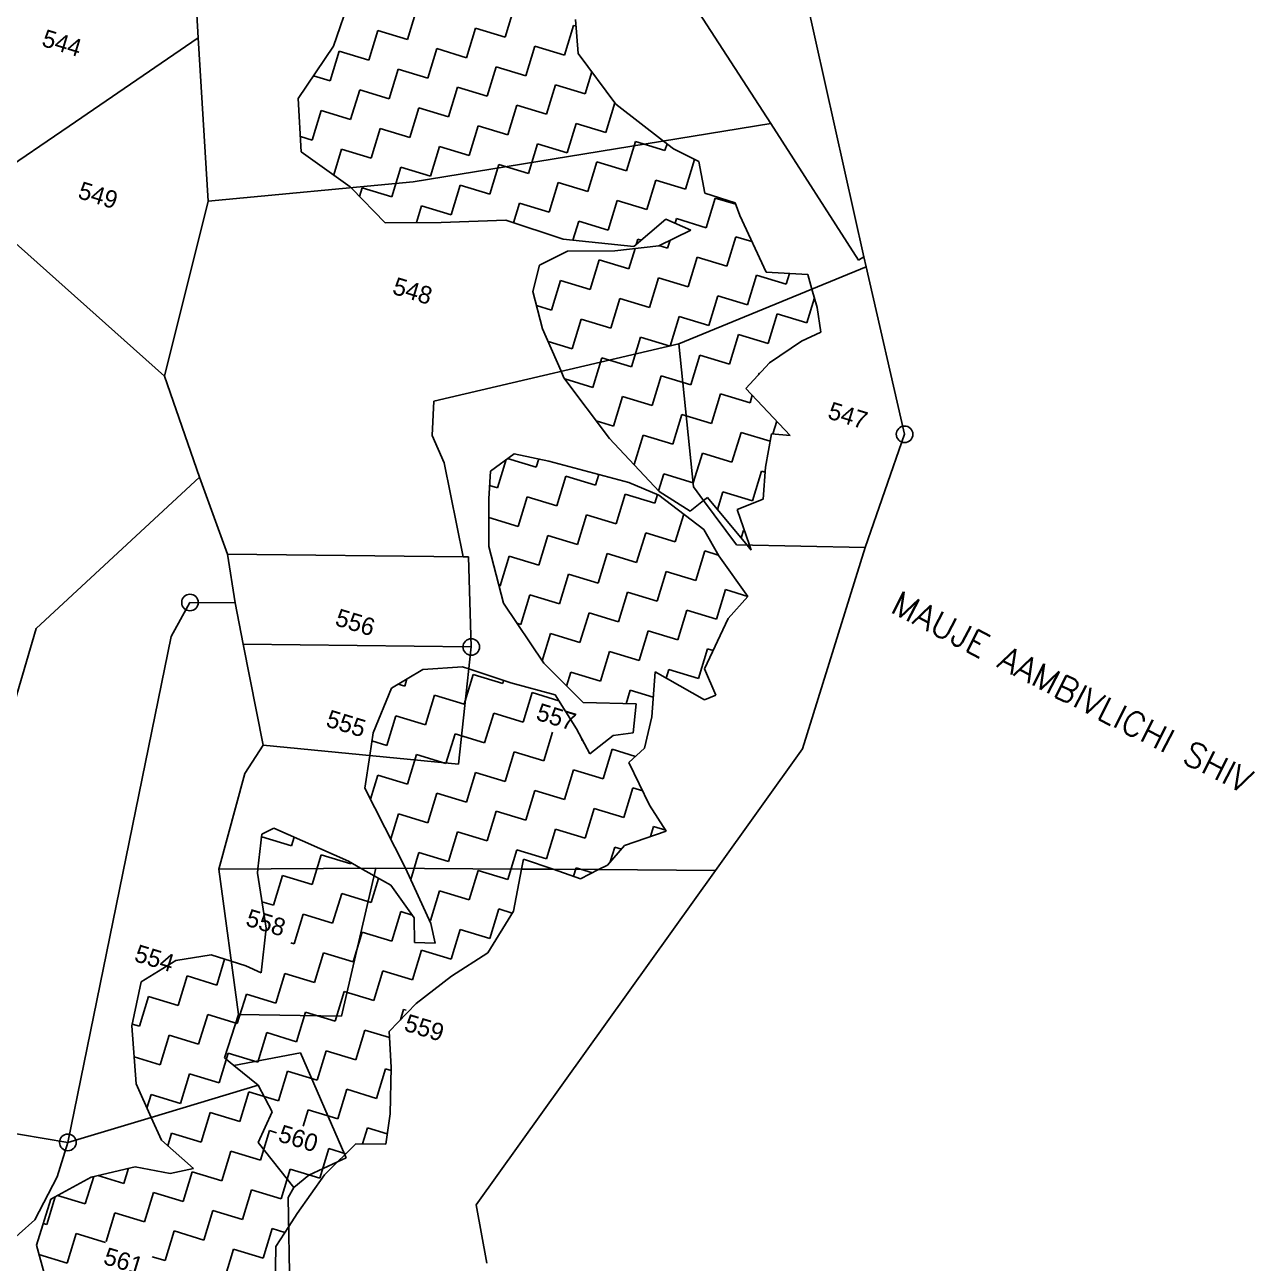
# Model space of a CAD drawing. Header units: metres. Extents: x 299351 to 301003, y 1967006 to 1969534.
# Drawn here: x 300470.3 to 300945.2, y 1968060.9 to 1968539.4 of the extents above; entities that cross this region are included whole.
import ezdxf

# ---------------------------------------------------------------- set-up
doc = ezdxf.new("R2010")
doc.units = ezdxf.units.M
for name, color, linetype in [('POLY_HATCH', 12, 'Continuous'), ('POLY_PARCEL', 6, 'Continuous'), ('TEXT_MAPOUT', 7, 'Continuous'), ('TEXT_PARCEL', 7, 'Continuous'), ('V_BOUND_LINE', 7, 'Continuous')]:
    doc.layers.add(name, color=color, linetype=linetype)
doc.styles.get("Standard").update_dxf_attribs({"font": 'simplex.shx'})
doc.styles.add('TEXT_MAP', font='')
doc.styles.get('TEXT_MAP').set_extended_font_data('Kruti Dev 050')

msp = doc.modelspace()

# ---------------------------------------------------------------- linework, layer by layer
for centre in [(300810.16, 1968381.15), (300534.11, 1968316.17), (300642.77, 1968298.98), (300486.94, 1968107.58)]:
    msp.add_circle(centre, 3.21)
at = {"layer": 'POLY_HATCH'}
for p, q in [((300600.07, 1968561.88), (300589.49, 1968531.09)), ((300684.01, 1968528.22), (300683.03, 1968541.47)), ((300589.49, 1968531.09), (300575.91, 1968510.89)), ((300698.65, 1968508.75), (300684.01, 1968528.22)), ((300575.91, 1968510.89), (300577.09, 1968490.33)), ((300717.01, 1968494.46), (300698.65, 1968508.75)), ((300720.87, 1968491.46), (300717.01, 1968494.46)), ((300577.09, 1968490.33), (300595.96, 1968476.82)), ((300730.62, 1968486.59), (300720.87, 1968491.46)), ((300732.93, 1968474.32), (300730.62, 1968486.59)), ((300595.96, 1968476.82), (300596.5, 1968476.27)), ((300596.5, 1968476.27), (300609.51, 1968462.86)), ((300744.75, 1968470.55), (300732.93, 1968474.32)), ((300746.55, 1968465.69), (300744.75, 1968470.55)), ((300756.65, 1968443.8), (300746.55, 1968465.69)), ((300609.51, 1968462.86), (300631.16, 1968463)), ((300631.16, 1968463), (300656.13, 1968463.86)), ((300656.13, 1968463.86), (300678.29, 1968456.6)), ((300705.56, 1968453.65), (300717.93, 1968464.22)), ((300727.56, 1968460.08), (300715.17, 1968454.01)), ((300717.93, 1968464.22), (300727.56, 1968460.08)), ((300678.29, 1968456.6), (300705.56, 1968453.65)), ((300679.98, 1968451.94), (300669.15, 1968446.44)), ((300698.18, 1968452.1), (300679.98, 1968451.94)), ((300715.17, 1968454.01), (300698.18, 1968452.1)), ((300669.15, 1968446.44), (300666.59, 1968436.34)), ((300772.78, 1968442.86), (300756.65, 1968443.8)), ((300774.37, 1968437.28), (300772.78, 1968442.86)), ((300666.59, 1968436.34), (300670.33, 1968421.91)), ((300776.36, 1968430.21), (300774.37, 1968437.28)), ((300777.77, 1968420.63), (300776.36, 1968430.21)), ((300670.33, 1968421.91), (300677.48, 1968405.5)), ((300757.9, 1968408.72), (300770.33, 1968417.2)), ((300770.33, 1968417.2), (300777.77, 1968420.63)), ((300748.86, 1968398.88), (300757.9, 1968408.72)), ((300677.48, 1968405.5), (300678.57, 1968403)), ((300678.57, 1968403), (300696.14, 1968379.53)), ((300765.97, 1968380.72), (300748.86, 1968398.88)), ((300696.14, 1968379.53), (300715.3, 1968359.03)), ((300756.36, 1968368.46), (300758.74, 1968381.37)), ((300758.74, 1968381.37), (300765.97, 1968380.72)), ((300659.27, 1968373.66), (300650.14, 1968366.95)), ((300672.74, 1968370.77), (300659.27, 1968373.66)), ((300703.6, 1968362.59), (300672.74, 1968370.77)), ((300650.14, 1968366.95), (300649.49, 1968356.27)), ((300755.54, 1968356.1), (300756.36, 1968368.46)), ((300715.23, 1968357.67), (300703.6, 1968362.59)), ((300649.49, 1968356.27), (300649.56, 1968337.78)), ((300732.64, 1968344.43), (300715.23, 1968357.67)), ((300715.3, 1968359.03), (300727.33, 1968351.4)), ((300727.33, 1968351.4), (300732.5, 1968355.6)), ((300732.5, 1968355.6), (300733.98, 1968356.8)), ((300733.98, 1968356.8), (300749.38, 1968338.32)), ((300745.5, 1968352.08), (300755.54, 1968356.1)), ((300750.3, 1968338.3), (300745.5, 1968352.08)), ((300738.35, 1968334.24), (300732.64, 1968344.43)), ((300649.56, 1968337.78), (300655.17, 1968315.88)), ((300749.38, 1968338.32), (300750.94, 1968336.44)), ((300750.94, 1968336.44), (300750.3, 1968338.3)), ((300749.64, 1968318.54), (300738.35, 1968334.24)), ((300742.03, 1968309.99), (300749.64, 1968318.54)), ((300655.17, 1968315.88), (300670.74, 1968292.67)), ((300732.82, 1968290.52), (300742.03, 1968309.99)), ((300670.74, 1968292.67), (300686, 1968277.5)), ((300624.05, 1968290.3), (300612.01, 1968283.09)), ((300639.4, 1968291.33), (300624.05, 1968290.3)), ((300641.83, 1968290.52), (300639.4, 1968291.33)), ((300658.08, 1968285.13), (300641.83, 1968290.52)), ((300712.5, 1968272.02), (300713.81, 1968289.4)), ((300713.81, 1968289.4), (300732.82, 1968278.61)), ((300737.17, 1968280.39), (300732.82, 1968290.52)), ((300612.01, 1968283.09), (300604.84, 1968265.77)), ((300675.15, 1968280.45), (300658.08, 1968285.13)), ((300683.44, 1968267.4), (300675.15, 1968280.45)), ((300732.82, 1968278.61), (300737.17, 1968280.39)), ((300686, 1968277.5), (300706.41, 1968276.98)), ((300706.41, 1968276.98), (300705.24, 1968265.77)), ((300709.69, 1968259.93), (300712.5, 1968272.02)), ((300604.84, 1968265.77), (300603.52, 1968257.02)), ((300688.62, 1968257.71), (300683.44, 1968267.4)), ((300697.53, 1968264.84), (300688.62, 1968257.71)), ((300705.24, 1968265.77), (300697.53, 1968264.84)), ((300703.66, 1968254.34), (300709.69, 1968259.93)), ((300603.52, 1968257.02), (300601.64, 1968244.48)), ((300711.63, 1968237.93), (300703.66, 1968254.34)), ((300601.64, 1968244.48), (300617.1, 1968214.05)), ((300718.07, 1968227.86), (300711.63, 1968237.93)), ((300561.85, 1968226.72), (300560.35, 1968213.24)), ((300566.5, 1968228.93), (300561.85, 1968226.72)), ((300595.28, 1968216.2), (300566.5, 1968228.93)), ((300702.01, 1968222.22), (300718.07, 1968227.86)), ((300695.41, 1968214.73), (300702.01, 1968222.22)), ((300600.02, 1968213.51), (300595.28, 1968216.2)), ((300662.19, 1968213.16), (300662.93, 1968217.02)), ((300662.93, 1968217.02), (300674.41, 1968213.08)), ((300560.35, 1968213.24), (300560.16, 1968211.53)), ((300560.16, 1968211.53), (300563.55, 1968190.3)), ((300605.21, 1968210.56), (300600.02, 1968213.51)), ((300617.1, 1968214.05), (300617.36, 1968213.47)), ((300617.36, 1968213.47), (300627.2, 1968192.16)), ((300659.07, 1968196.96), (300662.19, 1968213.16)), ((300674.41, 1968213.08), (300684.99, 1968209.44)), ((300684.99, 1968209.44), (300691.91, 1968212.95)), ((300691.91, 1968212.95), (300695.41, 1968214.73)), ((300611.64, 1968206.91), (300605.21, 1968210.56)), ((300620.76, 1968194.3), (300611.64, 1968206.91)), ((300649.15, 1968180.82), (300659.07, 1968196.96)), ((300620.8, 1968184.79), (300620.76, 1968194.3)), ((300627.2, 1968192.16), (300628.86, 1968184.58)), ((300563.55, 1968190.3), (300561.61, 1968173.11)), ((300628.86, 1968184.58), (300620.8, 1968184.79)), ((300528.64, 1968177.79), (300515.26, 1968169.61)), ((300542.28, 1968180.03), (300528.64, 1968177.79)), ((300550.06, 1968177.56), (300542.28, 1968180.03)), ((300555.68, 1968175.78), (300550.06, 1968177.56)), ((300635.17, 1968171.79), (300649.15, 1968180.82)), ((300561.61, 1968173.11), (300555.68, 1968175.78)), ((300515.26, 1968169.61), (300511.64, 1968152.59)), ((300621.43, 1968161.29), (300635.17, 1968171.79)), ((300611.05, 1968150.47), (300621.43, 1968161.29)), ((300511.64, 1968152.59), (300513.28, 1968130.16)), ((300611.84, 1968136.59), (300611.05, 1968150.47)), ((300611.38, 1968118.61), (300611.84, 1968136.59)), ((300513.28, 1968130.16), (300519.08, 1968117.24)), ((300519.08, 1968117.24), (300523.07, 1968108.37)), ((300609.71, 1968106.86), (300611.38, 1968118.61)), ((300523.07, 1968108.37), (300535.49, 1968097.51)), ((300593.91, 1968102.83), (300598.19, 1968107.08)), ((300598.19, 1968107.08), (300609.71, 1968106.86)), ((300591.15, 1968100.1), (300593.91, 1968102.83)), ((300512.88, 1968098.18), (300495.94, 1968094.19)), ((300526.44, 1968095.61), (300512.88, 1968098.18)), ((300535.49, 1968097.51), (300526.44, 1968095.61)), ((300586.07, 1968095.07), (300591.15, 1968100.1)), ((300495.94, 1968094.19), (300480.38, 1968085.63)), ((300575.49, 1968080.16), (300586.07, 1968095.07)), ((300480.38, 1968085.63), (300474.78, 1968067.83)), ((300572.25, 1968075.11), (300575.49, 1968080.16)), ((300567.25, 1968067.3), (300572.25, 1968075.11)), ((300474.78, 1968067.83), (300478.14, 1968055.58)), ((300566.96, 1968051), (300567.25, 1968067.3))]:
    msp.add_line(p, q, dxfattribs=at)
at = {"layer": 'POLY_HATCH', "linetype": 'Continuous'}
for p, q in [((300655.89, 1968534.64), (300659.37, 1968546.08)), ((300618.07, 1968533.64), (300621.55, 1968545.09)), ((300603.14, 1968525.68), (300606.62, 1968537.12)), ((300606.62, 1968537.12), (300618.07, 1968533.64)), ((300640.96, 1968526.67), (300644.44, 1968538.12)), ((300644.44, 1968538.12), (300655.89, 1968534.64)), ((300678.78, 1968527.67), (300682.26, 1968539.12)), ((300682.26, 1968539.12), (300683.23, 1968538.82)), ((300588.21, 1968517.72), (300591.69, 1968529.16)), ((300591.69, 1968529.16), (300603.14, 1968525.68)), ((300626.03, 1968518.71), (300629.51, 1968530.16)), ((300629.51, 1968530.16), (300640.96, 1968526.67)), ((300663.85, 1968519.71), (300667.33, 1968531.15)), ((300667.33, 1968531.15), (300678.78, 1968527.67)), ((300611.1, 1968510.75), (300614.58, 1968522.2)), ((300614.58, 1968522.2), (300626.03, 1968518.71)), ((300648.92, 1968511.75), (300652.4, 1968523.19)), ((300652.4, 1968523.19), (300663.85, 1968519.71)), ((300581.81, 1968519.66), (300588.21, 1968517.72)), ((300686.74, 1968512.74), (300689.31, 1968521.18)), ((300596.17, 1968502.79), (300599.66, 1968514.23)), ((300599.66, 1968514.23), (300611.1, 1968510.75)), ((300633.99, 1968503.78), (300637.47, 1968515.23)), ((300637.47, 1968515.23), (300648.92, 1968511.75)), ((300671.81, 1968504.78), (300675.29, 1968516.23)), ((300675.29, 1968516.23), (300686.74, 1968512.74)), ((300656.88, 1968496.82), (300660.37, 1968508.26)), ((300660.37, 1968508.26), (300671.81, 1968504.78)), ((300694.7, 1968497.81), (300698.18, 1968509.26)), ((300698.18, 1968509.26), (300698.29, 1968509.23)), ((300581.24, 1968494.82), (300584.73, 1968506.27)), ((300584.73, 1968506.27), (300596.17, 1968502.79)), ((300619.06, 1968495.82), (300622.55, 1968507.27)), ((300622.55, 1968507.27), (300633.99, 1968503.78)), ((300604.13, 1968487.86), (300607.62, 1968499.3)), ((300607.62, 1968499.3), (300619.06, 1968495.82)), ((300641.95, 1968488.86), (300645.44, 1968500.3)), ((300645.44, 1968500.3), (300656.88, 1968496.82)), ((300679.77, 1968489.85), (300683.26, 1968501.3)), ((300683.26, 1968501.3), (300694.7, 1968497.81)), ((300576.76, 1968496.19), (300581.24, 1968494.82)), ((300664.84, 1968481.89), (300668.33, 1968493.33)), ((300668.33, 1968493.33), (300679.77, 1968489.85)), ((300702.66, 1968482.89), (300706.15, 1968494.33)), ((300706.15, 1968494.33), (300717.59, 1968490.85)), ((300717.59, 1968490.85), (300718.37, 1968493.4)), ((300589.65, 1968481.34), (300592.69, 1968491.34)), ((300592.69, 1968491.34), (300604.13, 1968487.86)), ((300627.03, 1968480.89), (300630.51, 1968492.34)), ((300630.51, 1968492.34), (300641.95, 1968488.86)), ((300612.1, 1968472.93), (300615.58, 1968484.38)), ((300615.58, 1968484.38), (300627.03, 1968480.89)), ((300649.92, 1968473.93), (300653.4, 1968485.37)), ((300653.4, 1968485.37), (300664.84, 1968481.89)), ((300687.74, 1968474.92), (300691.22, 1968486.37)), ((300691.22, 1968486.37), (300702.66, 1968482.89)), ((300725.56, 1968475.92), (300729.04, 1968487.37)), ((300729.04, 1968487.37), (300729.12, 1968487.34)), ((300710.63, 1968467.96), (300714.11, 1968479.4)), ((300714.11, 1968479.4), (300725.56, 1968475.92)), ((300599.63, 1968473.05), (300600.65, 1968476.41)), ((300600.65, 1968476.41), (300612.1, 1968472.93)), ((300634.99, 1968465.96), (300638.47, 1968477.41)), ((300638.47, 1968477.41), (300649.92, 1968473.93)), ((300672.81, 1968466.96), (300676.29, 1968478.41)), ((300676.29, 1968478.41), (300687.74, 1968474.92)), ((300621.56, 1968462.94), (300623.54, 1968469.45)), ((300623.54, 1968469.45), (300634.99, 1968465.96)), ((300659.07, 1968462.9), (300661.36, 1968470.44)), ((300661.36, 1968470.44), (300672.81, 1968466.96)), ((300695.7, 1968459.99), (300699.18, 1968471.44)), ((300699.18, 1968471.44), (300710.63, 1968467.96)), ((300733.52, 1968460.99), (300737, 1968472.44)), ((300737, 1968472.44), (300744.95, 1968470.02)), ((300682.04, 1968456.2), (300684.25, 1968463.48)), ((300684.25, 1968463.48), (300695.7, 1968459.99)), ((300721.52, 1968462.67), (300722.07, 1968464.47)), ((300722.07, 1968464.47), (300733.52, 1968460.99)), ((300706.52, 1968454.47), (300707.14, 1968456.51)), ((300707.14, 1968456.51), (300708.45, 1968456.12)), ((300718.59, 1968453.03), (300719.54, 1968456.15)), ((300741.48, 1968446.06), (300744.96, 1968457.51)), ((300744.96, 1968457.51), (300751.2, 1968455.61)), ((300703.66, 1968445.07), (300706.07, 1968452.99)), ((300715.25, 1968454.05), (300718.59, 1968453.03)), ((300688.73, 1968437.1), (300692.22, 1968448.55)), ((300692.22, 1968448.55), (300703.66, 1968445.07)), ((300726.55, 1968438.1), (300730.03, 1968449.55)), ((300730.03, 1968449.55), (300741.48, 1968446.06)), ((300711.62, 1968430.14), (300715.11, 1968441.58)), ((300715.11, 1968441.58), (300726.55, 1968438.1)), ((300749.44, 1968431.13), (300752.93, 1968442.58)), ((300752.93, 1968442.58), (300764.37, 1968439.1)), ((300764.37, 1968439.1), (300765.64, 1968443.28)), ((300673.8, 1968429.14), (300677.29, 1968440.59)), ((300677.29, 1968440.59), (300688.73, 1968437.1)), ((300696.69, 1968422.18), (300700.18, 1968433.62)), ((300700.18, 1968433.62), (300711.62, 1968430.14)), ((300734.51, 1968423.17), (300738, 1968434.62)), ((300738, 1968434.62), (300749.44, 1968431.13)), ((300772.33, 1968424.17), (300775.31, 1968433.94)), ((300668, 1968430.91), (300673.8, 1968429.14)), ((300719.59, 1968415.21), (300723.07, 1968426.66)), ((300723.07, 1968426.66), (300734.51, 1968423.17)), ((300757.4, 1968416.21), (300760.89, 1968427.65)), ((300760.89, 1968427.65), (300772.33, 1968424.17)), ((300681.77, 1968414.21), (300685.25, 1968425.66)), ((300685.25, 1968425.66), (300696.69, 1968422.18)), ((300672.45, 1968417.05), (300681.77, 1968414.21)), ((300704.66, 1968407.25), (300708.14, 1968418.69)), ((300708.14, 1968418.69), (300719.59, 1968415.21)), ((300742.48, 1968408.24), (300745.96, 1968419.69)), ((300745.96, 1968419.69), (300757.4, 1968416.21)), ((300689.73, 1968399.28), (300693.21, 1968410.73)), ((300693.21, 1968410.73), (300704.66, 1968407.25)), ((300727.55, 1968400.28), (300731.03, 1968411.73)), ((300731.03, 1968411.73), (300742.48, 1968408.24)), ((300678.88, 1968402.58), (300689.73, 1968399.28)), ((300712.62, 1968392.32), (300716.1, 1968403.76)), ((300716.1, 1968403.76), (300727.55, 1968400.28)), ((300753.75, 1968404.21), (300753.92, 1968404.76)), ((300753.92, 1968404.76), (300754.19, 1968404.68)), ((300697.69, 1968384.36), (300701.17, 1968395.8)), ((300701.17, 1968395.8), (300712.62, 1968392.32)), ((300735.51, 1968385.35), (300738.99, 1968396.8)), ((300738.99, 1968396.8), (300750.44, 1968393.32)), ((300750.44, 1968393.32), (300751.33, 1968396.25)), ((300720.58, 1968377.39), (300724.06, 1968388.84)), ((300724.06, 1968388.84), (300735.51, 1968385.35)), ((300691.01, 1968386.39), (300697.69, 1968384.36)), ((300759.29, 1968381.32), (300760.79, 1968386.22)), ((300705.65, 1968369.43), (300709.14, 1968380.87)), ((300709.14, 1968380.87), (300720.58, 1968377.39)), ((300743.47, 1968370.42), (300746.96, 1968381.87)), ((300746.96, 1968381.87), (300758.2, 1968378.45)), ((300728.54, 1968362.46), (300732.03, 1968373.91)), ((300732.03, 1968373.91), (300743.47, 1968370.42)), ((300652.91, 1968360.47), (300656.24, 1968371.43)), ((300656.75, 1968371.81), (300667.83, 1968368.43)), ((300667.83, 1968368.43), (300668.8, 1968371.62)), ((300705.56, 1968369.46), (300705.65, 1968369.43)), ((300675.8, 1968353.5), (300679.28, 1968364.95)), ((300679.28, 1968364.95), (300690.73, 1968361.47)), ((300690.73, 1968361.47), (300692, 1968365.67)), ((300715.07, 1968359.28), (300717.1, 1968365.94)), ((300717.1, 1968365.94), (300728.54, 1968362.46)), ((300751.44, 1968355.5), (300754.92, 1968366.94)), ((300754.92, 1968366.94), (300756.24, 1968366.54)), ((300649.8, 1968361.41), (300652.91, 1968360.47)), ((300660.87, 1968345.54), (300664.35, 1968356.99)), ((300664.35, 1968356.99), (300675.8, 1968353.5)), ((300698.69, 1968346.54), (300702.17, 1968357.98)), ((300702.17, 1968357.98), (300713.62, 1968354.5)), ((300713.62, 1968354.5), (300714.66, 1968357.91)), ((300737.9, 1968352.1), (300739.99, 1968358.98)), ((300739.99, 1968358.98), (300751.44, 1968355.5)), ((300683.76, 1968338.57), (300687.24, 1968350.02)), ((300687.24, 1968350.02), (300698.69, 1968346.54)), ((300721.58, 1968339.57), (300724.86, 1968350.35)), ((300649.52, 1968348.99), (300660.87, 1968345.54)), ((300668.83, 1968330.61), (300672.31, 1968342.06)), ((300672.31, 1968342.06), (300683.76, 1968338.57)), ((300706.65, 1968331.61), (300710.13, 1968343.05)), ((300710.13, 1968343.05), (300721.58, 1968339.57)), ((300747.06, 1968341.11), (300747.95, 1968344.05)), ((300747.95, 1968344.05), (300748.34, 1968343.93)), ((300729.54, 1968324.64), (300733.02, 1968336.09)), ((300733.02, 1968336.09), (300738.19, 1968334.52)), ((300653.9, 1968322.65), (300657.39, 1968334.09)), ((300657.39, 1968334.09), (300668.83, 1968330.61)), ((300691.72, 1968323.65), (300695.2, 1968335.09)), ((300695.2, 1968335.09), (300706.65, 1968331.61)), ((300676.79, 1968315.68), (300680.28, 1968327.13)), ((300680.28, 1968327.13), (300691.72, 1968323.65)), ((300714.61, 1968316.68), (300718.1, 1968328.13)), ((300718.1, 1968328.13), (300729.54, 1968324.64)), ((300653.39, 1968322.8), (300653.9, 1968322.65)), ((300737.5, 1968309.71), (300740.99, 1968321.16)), ((300740.99, 1968321.16), (300749.63, 1968318.53)), ((300661.86, 1968307.72), (300665.35, 1968319.17)), ((300665.35, 1968319.17), (300676.79, 1968315.68)), ((300699.68, 1968308.72), (300703.17, 1968320.16)), ((300703.17, 1968320.16), (300714.61, 1968316.68)), ((300684.76, 1968300.76), (300688.24, 1968312.2)), ((300688.24, 1968312.2), (300699.68, 1968308.72)), ((300722.57, 1968301.75), (300726.06, 1968313.2)), ((300726.06, 1968313.2), (300737.5, 1968309.71)), ((300660.33, 1968308.19), (300661.86, 1968307.72)), ((300670.09, 1968293.64), (300673.31, 1968304.24)), ((300673.31, 1968304.24), (300684.76, 1968300.76)), ((300707.65, 1968293.79), (300711.13, 1968305.23)), ((300711.13, 1968305.23), (300722.57, 1968301.75)), ((300692.72, 1968285.83), (300696.2, 1968297.27)), ((300696.2, 1968297.27), (300707.65, 1968293.79)), ((300730.54, 1968286.82), (300734.02, 1968298.27)), ((300734.02, 1968298.27), (300736.17, 1968297.61)), ((300639.97, 1968276.87), (300643.45, 1968288.31)), ((300643.45, 1968288.31), (300654.9, 1968284.83)), ((300679.61, 1968283.85), (300681.27, 1968289.31)), ((300681.27, 1968289.31), (300692.72, 1968285.83)), ((300718.08, 1968286.98), (300719.09, 1968290.31)), ((300719.09, 1968290.31), (300730.54, 1968286.82)), ((300614.54, 1968284.61), (300617.08, 1968283.83)), ((300617.08, 1968283.83), (300617.93, 1968286.64)), ((300654.9, 1968284.83), (300655.27, 1968286.06)), ((300625.04, 1968268.91), (300628.52, 1968280.35)), ((300628.52, 1968280.35), (300639.97, 1968276.87)), ((300662.86, 1968269.9), (300666.34, 1968281.35)), ((300666.34, 1968281.35), (300676.55, 1968278.24)), ((300702.56, 1968277.08), (300704.16, 1968282.34)), ((300704.16, 1968282.34), (300713.08, 1968279.63)), ((300647.93, 1968261.94), (300651.42, 1968273.38)), ((300651.42, 1968273.38), (300662.86, 1968269.9)), ((300610.11, 1968260.94), (300613.6, 1968272.39)), ((300613.6, 1968272.39), (300625.04, 1968268.91)), ((300633, 1968253.98), (300636.49, 1968265.42)), ((300636.49, 1968265.42), (300647.93, 1968261.94)), ((300670.82, 1968254.97), (300674.19, 1968266.02)), ((300604.38, 1968262.69), (300610.11, 1968260.94)), ((300685.26, 1968263.09), (300685.75, 1968262.94)), ((300685.75, 1968262.94), (300685.78, 1968263.03)), ((300693.71, 1968248.01), (300697.2, 1968259.45)), ((300697.2, 1968259.45), (300706.22, 1968256.71)), ((300618.08, 1968246.01), (300621.56, 1968257.46)), ((300621.56, 1968257.46), (300633, 1968253.98)), ((300655.9, 1968247.01), (300659.38, 1968258.46)), ((300659.38, 1968258.46), (300670.82, 1968254.97)), ((300603.81, 1968240.21), (300606.63, 1968249.5)), ((300606.63, 1968249.5), (300618.08, 1968246.01)), ((300640.97, 1968239.05), (300644.45, 1968250.49)), ((300644.45, 1968250.49), (300655.9, 1968247.01)), ((300678.79, 1968240.04), (300682.27, 1968251.49)), ((300682.27, 1968251.49), (300693.71, 1968248.01)), ((300701.68, 1968233.08), (300705.16, 1968244.52)), ((300705.16, 1968244.52), (300709, 1968243.36)), ((300626.04, 1968231.09), (300629.52, 1968242.53)), ((300629.52, 1968242.53), (300640.97, 1968239.05)), ((300663.86, 1968232.08), (300667.34, 1968243.53)), ((300667.34, 1968243.53), (300678.79, 1968240.04)), ((300648.93, 1968224.12), (300652.41, 1968235.57)), ((300652.41, 1968235.57), (300663.86, 1968232.08)), ((300686.75, 1968225.12), (300690.23, 1968236.56)), ((300690.23, 1968236.56), (300701.68, 1968233.08)), ((300611.63, 1968224.82), (300614.59, 1968234.57)), ((300614.59, 1968234.57), (300626.04, 1968231.09)), ((300561.66, 1968224.99), (300561.85, 1968225.61)), ((300561.85, 1968225.61), (300573.29, 1968222.13)), ((300573.29, 1968222.13), (300574.31, 1968225.48)), ((300634, 1968216.16), (300637.48, 1968227.6)), ((300637.48, 1968227.6), (300648.93, 1968224.12)), ((300671.82, 1968217.15), (300675.3, 1968228.6)), ((300675.3, 1968228.6), (300686.75, 1968225.12)), ((300711.94, 1968225.7), (300713.12, 1968229.6)), ((300713.12, 1968229.6), (300717.89, 1968228.15)), ((300656.89, 1968209.19), (300660.37, 1968220.64)), ((300660.37, 1968220.64), (300671.82, 1968217.15)), ((300696.45, 1968215.91), (300698.19, 1968221.63)), ((300698.19, 1968221.63), (300700.8, 1968220.84)), ((300581.25, 1968207.2), (300584.74, 1968218.64)), ((300584.74, 1968218.64), (300596.18, 1968215.16)), ((300619.36, 1968209.14), (300622.56, 1968219.64)), ((300622.56, 1968219.64), (300634, 1968216.16)), ((300596.18, 1968215.16), (300596.32, 1968215.61)), ((300641.96, 1968201.23), (300645.45, 1968212.67)), ((300645.45, 1968212.67), (300656.89, 1968209.19)), ((300682.26, 1968210.38), (300683.27, 1968213.67)), ((300683.27, 1968213.67), (300689.55, 1968211.76)), ((300566.32, 1968199.24), (300569.81, 1968210.68)), ((300569.81, 1968210.68), (300581.25, 1968207.2)), ((300604.14, 1968200.23), (300606.98, 1968209.56)), ((300589.22, 1968192.27), (300592.7, 1968203.72)), ((300592.7, 1968203.72), (300604.14, 1968200.23)), ((300627.03, 1968193.27), (300630.52, 1968204.71)), ((300630.52, 1968204.71), (300641.96, 1968201.23)), ((300561.91, 1968200.58), (300566.32, 1968199.24)), ((300612.11, 1968185.3), (300615.59, 1968196.75)), ((300615.59, 1968196.75), (300619.94, 1968195.42)), ((300649.93, 1968186.3), (300653.41, 1968197.75)), ((300653.41, 1968197.75), (300658.59, 1968196.17)), ((300574.29, 1968184.31), (300577.77, 1968195.75)), ((300577.77, 1968195.75), (300589.22, 1968192.27)), ((300626.63, 1968193.39), (300627.03, 1968193.27)), ((300597.18, 1968177.34), (300600.66, 1968188.79)), ((300600.66, 1968188.79), (300612.11, 1968185.3)), ((300635, 1968178.34), (300638.48, 1968189.78)), ((300638.48, 1968189.78), (300649.93, 1968186.3)), ((300573.08, 1968184.67), (300574.29, 1968184.31)), ((300544.43, 1968168.38), (300547.47, 1968178.38)), ((300582.25, 1968169.38), (300585.73, 1968180.82)), ((300585.73, 1968180.82), (300597.18, 1968177.34)), ((300620.07, 1968170.38), (300623.55, 1968181.82)), ((300623.55, 1968181.82), (300635, 1968178.34)), ((300567.32, 1968161.42), (300570.8, 1968172.86)), ((300570.8, 1968172.86), (300582.25, 1968169.38)), ((300605.14, 1968162.41), (300608.62, 1968173.86)), ((300608.62, 1968173.86), (300620.07, 1968170.38)), ((300529.5, 1968160.42), (300532.98, 1968171.87)), ((300532.98, 1968171.87), (300544.43, 1968168.38)), ((300514.57, 1968152.46), (300518.06, 1968163.9)), ((300518.06, 1968163.9), (300529.5, 1968160.42)), ((300552.39, 1968153.45), (300555.88, 1968164.9)), ((300555.88, 1968164.9), (300567.32, 1968161.42)), ((300590.21, 1968154.45), (300593.69, 1968165.9)), ((300593.69, 1968165.9), (300605.14, 1968162.41)), ((300615.39, 1968154.99), (300616.59, 1968158.93)), ((300616.59, 1968158.93), (300617.62, 1968158.62)), ((300537.46, 1968145.49), (300540.95, 1968156.94)), ((300540.95, 1968156.94), (300552.39, 1968153.45)), ((300575.28, 1968146.49), (300578.77, 1968157.93)), ((300578.77, 1968157.93), (300590.21, 1968154.45)), ((300511.79, 1968153.3), (300514.57, 1968152.46)), ((300522.54, 1968137.53), (300526.02, 1968148.97)), ((300526.02, 1968148.97), (300537.46, 1968145.49)), ((300560.36, 1968138.53), (300563.84, 1968149.97)), ((300563.84, 1968149.97), (300575.28, 1968146.49)), ((300598.17, 1968139.52), (300601.66, 1968150.97)), ((300601.66, 1968150.97), (300611.19, 1968148.07)), ((300512.52, 1968140.58), (300522.54, 1968137.53)), ((300545.43, 1968130.56), (300548.91, 1968142.01)), ((300548.91, 1968142.01), (300560.36, 1968138.53)), ((300583.25, 1968131.56), (300586.73, 1968143.01)), ((300586.73, 1968143.01), (300598.17, 1968139.52)), ((300568.32, 1968123.6), (300571.8, 1968135.04)), ((300571.8, 1968135.04), (300583.25, 1968131.56)), ((300606.14, 1968124.59), (300609.62, 1968136.04)), ((300609.62, 1968136.04), (300611.81, 1968135.37)), ((300530.5, 1968122.6), (300533.98, 1968134.05)), ((300533.98, 1968134.05), (300545.43, 1968130.56)), ((300517.46, 1968120.86), (300519.05, 1968126.08)), ((300519.05, 1968126.08), (300530.5, 1968122.6)), ((300553.39, 1968115.63), (300556.87, 1968127.08)), ((300556.87, 1968127.08), (300568.32, 1968123.6)), ((300591.21, 1968116.63), (300594.69, 1968128.08)), ((300594.69, 1968128.08), (300606.14, 1968124.59)), ((300577.87, 1968113.9), (300579.76, 1968120.11)), ((300579.76, 1968120.11), (300591.21, 1968116.63)), ((300538.46, 1968107.67), (300541.94, 1968119.12)), ((300541.94, 1968119.12), (300553.39, 1968115.63)), ((300525.52, 1968106.23), (300527.02, 1968111.16)), ((300527.02, 1968111.16), (300538.46, 1968107.67)), ((300561.35, 1968100.71), (300564.83, 1968112.15)), ((300564.83, 1968112.15), (300567.57, 1968111.32)), ((300600.79, 1968107.03), (300602.65, 1968113.15)), ((300602.65, 1968113.15), (300610.27, 1968110.83)), ((300546.42, 1968092.74), (300549.91, 1968104.19)), ((300549.91, 1968104.19), (300561.35, 1968100.71)), ((300584.24, 1968093.74), (300587.73, 1968105.19)), ((300587.73, 1968105.19), (300594.27, 1968103.19)), ((300508.6, 1968091.75), (300510.38, 1968097.59)), ((300531.49, 1968084.78), (300534.98, 1968096.23)), ((300534.98, 1968096.23), (300546.42, 1968092.74)), ((300569.31, 1968085.78), (300572.8, 1968097.22)), ((300572.8, 1968097.22), (300584.24, 1968093.74)), ((300493.68, 1968083.78), (300496.91, 1968094.41)), ((300498.56, 1968094.8), (300508.6, 1968091.75)), ((300482.95, 1968087.05), (300493.68, 1968083.78)), ((300516.57, 1968076.82), (300520.05, 1968088.26)), ((300520.05, 1968088.26), (300531.49, 1968084.78)), ((300554.39, 1968077.82), (300557.87, 1968089.26)), ((300557.87, 1968089.26), (300569.31, 1968085.78)), ((300478.75, 1968075.82), (300482, 1968086.53)), ((300501.75, 1968069.22), (300505.12, 1968080.3)), ((300505.12, 1968080.3), (300516.57, 1968076.82)), ((300539.46, 1968069.85), (300542.94, 1968081.3)), ((300542.94, 1968081.3), (300554.39, 1968077.82)), ((300477.42, 1968076.23), (300478.75, 1968075.82)), ((300486.71, 1968060.89), (300490.19, 1968072.34)), ((300490.19, 1968072.34), (300501.49, 1968068.9)), ((300524.53, 1968061.89), (300528.01, 1968073.34)), ((300528.01, 1968073.34), (300539.46, 1968069.85)), ((300562.35, 1968062.89), (300565.83, 1968074.33)), ((300565.83, 1968074.33), (300570.79, 1968072.82)), ((300475.77, 1968064.22), (300486.71, 1968060.89)), ((300519.56, 1968063.4), (300524.53, 1968061.89)), ((300547.42, 1968054.92), (300550.9, 1968066.37)), ((300550.9, 1968066.37), (300562.35, 1968062.89))]:
    msp.add_line(p, q, dxfattribs=at)
at = {"layer": 'POLY_PARCEL'}
for p, q in [((300537.3, 1968534.3), (300534.91, 1968573.76)), ((300758.46, 1968501.19), (300727.56, 1968549.07)), ((300487.39, 1968500.25), (300537.3, 1968534.3)), ((300541.1, 1968471.21), (300537.3, 1968534.3)), ((300446.95, 1968472.6), (300487.39, 1968500.25)), ((300620.33, 1968478.74), (300758.46, 1968501.19)), ((300792.28, 1968448.49), (300758.46, 1968501.19)), ((300541.1, 1968471.21), (300620.33, 1968478.74)), ((300446.95, 1968472.6), (300524.25, 1968403.57)), ((300524.25, 1968403.57), (300541.1, 1968471.21)), ((300722.99, 1968416.14), (300795.27, 1968445.88)), ((300794.41, 1968449.74), (300792.28, 1968448.49)), ((300628.29, 1968393.99), (300722.99, 1968416.14)), ((300728.58, 1968360.91), (300722.99, 1968416.14)), ((300537.82, 1968364.65), (300524.25, 1968403.57)), ((300627.6, 1968380.71), (300628.29, 1968393.99)), ((300632.34, 1968370.18), (300627.6, 1968380.71)), ((300639.59, 1968333.79), (300632.34, 1968370.18)), ((300474.69, 1968306.08), (300537.82, 1968364.65)), ((300537.82, 1968364.65), (300548.59, 1968334.87)), ((300732.5, 1968355.6), (300728.58, 1968360.91)), ((300745.21, 1968338.4), (300732.5, 1968355.6)), ((300794.88, 1968337.38), (300745.21, 1968338.4)), ((300639.59, 1968333.79), (300548.59, 1968334.87)), ((300548.59, 1968334.87), (300551.58, 1968316.07)), ((300641.66, 1968333.76), (300639.59, 1968333.79)), ((300642.77, 1968298.98), (300641.66, 1968333.76)), ((300534.11, 1968316.17), (300526.89, 1968303)), ((300551.58, 1968316.07), (300534.11, 1968316.17)), ((300551.58, 1968316.07), (300554.68, 1968300.11)), ((300463.54, 1968267.86), (300474.69, 1968306.08)), ((300526.89, 1968303), (300486.94, 1968107.58)), ((300642.77, 1968298.98), (300554.68, 1968300.11)), ((300554.68, 1968300.11), (300562.33, 1968261.04)), ((300637.77, 1968253.68), (300642.77, 1968298.98)), ((300562.33, 1968261.04), (300555.32, 1968250.09)), ((300562.33, 1968261.04), (300637.77, 1968253.68)), ((300555.32, 1968250.09), (300545.31, 1968213.13)), ((300545.31, 1968213.13), (300605.91, 1968213.55)), ((300545.31, 1968213.13), (300552.81, 1968157.03)), ((300592.65, 1968156.36), (300605.91, 1968213.55)), ((300605.91, 1968213.55), (300662.19, 1968213.16)), ((300662.19, 1968213.16), (300674.41, 1968213.08)), ((300674.41, 1968213.08), (300691.91, 1968212.95)), ((300691.91, 1968212.95), (300737.08, 1968212.64)), ((300547.43, 1968140.25), (300552.81, 1968157.03)), ((300552.81, 1968157.03), (300592.65, 1968156.36)), ((300551.04, 1968137.3), (300547.43, 1968140.25)), ((300576.8, 1968142.24), (300551.04, 1968137.3)), ((300593.91, 1968102.83), (300576.8, 1968142.24)), ((300560.5, 1968129.69), (300551.04, 1968137.3)), ((300519.08, 1968117.24), (300560.5, 1968129.69)), ((300560.5, 1968129.69), (300565.85, 1968119.35)), ((300486.94, 1968107.58), (300519.08, 1968117.24)), ((300565.85, 1968119.35), (300560.4, 1968107.47)), ((300486.94, 1968107.58), (300449.27, 1968113.87)), ((300486.94, 1968107.58), (300482.85, 1968094.31)), ((300560.4, 1968107.47), (300574.18, 1968090.17)), ((300591.15, 1968100.1), (300594.43, 1968101.63)), ((300594.43, 1968101.63), (300593.91, 1968102.83)), ((300580.04, 1968094.91), (300591.15, 1968100.1)), ((300482.85, 1968094.31), (300474.12, 1968077.65)), ((300574.18, 1968090.17), (300580.04, 1968094.91)), ((300572.04, 1968086.33), (300574.18, 1968090.17)), ((300572.92, 1968039.17), (300572.04, 1968086.33)), ((300474.12, 1968077.65), (300462.02, 1968066.8))]:
    msp.add_line(p, q, dxfattribs=at)
at = {"layer": 'V_BOUND_LINE'}
for p, q in [((300754.08, 1968630.22), (300794.41, 1968449.74)), ((300794.41, 1968449.74), (300795.27, 1968445.88)), ((300795.27, 1968445.88), (300810.16, 1968381.15)), ((300810.16, 1968381.15), (300794.88, 1968337.38)), ((300794.88, 1968337.38), (300770.77, 1968259.68)), ((300770.77, 1968259.68), (300737.08, 1968212.64)), ((300737.08, 1968212.64), (300644.62, 1968083.5)), ((300644.62, 1968083.5), (300648.73, 1968060.88))]:
    msp.add_line(p, q, dxfattribs=at)

# ---------------------------------------------------------------- texts
at = {"layer": 'TEXT_MAPOUT', "ltscale": 10}
msp.add_text('MAUJE AAMBIVLICHI SHIV', height=9.4202, rotation=332.7808, dxfattribs=at).set_placement((300804.11, 1968312.7))
at = {"layer": 'TEXT_PARCEL', "style": 'TEXT_MAP'}
for s, p in [('544', (300476.45, 1968531.3)), ('549', (300490.41, 1968472.5)), ('548', (300611.9, 1968435.53)), ('547', (300780.05, 1968387.39)), ('556', (300589.76, 1968307.47)), ('555', (300586.22, 1968268.39)), ('557', (300667.4, 1968270.96)), ('558', (300555.22, 1968191.45)), ('554', (300512.19, 1968177.71)), ('559', (300616.44, 1968150.85)), ('560', (300567.77, 1968108.08)), ('561', (300500.25, 1968060.7))]:
    msp.add_text(s, height=6.783, rotation=343.0744, dxfattribs=at).set_placement(p)

doc.saveas('drawing.dxf')
